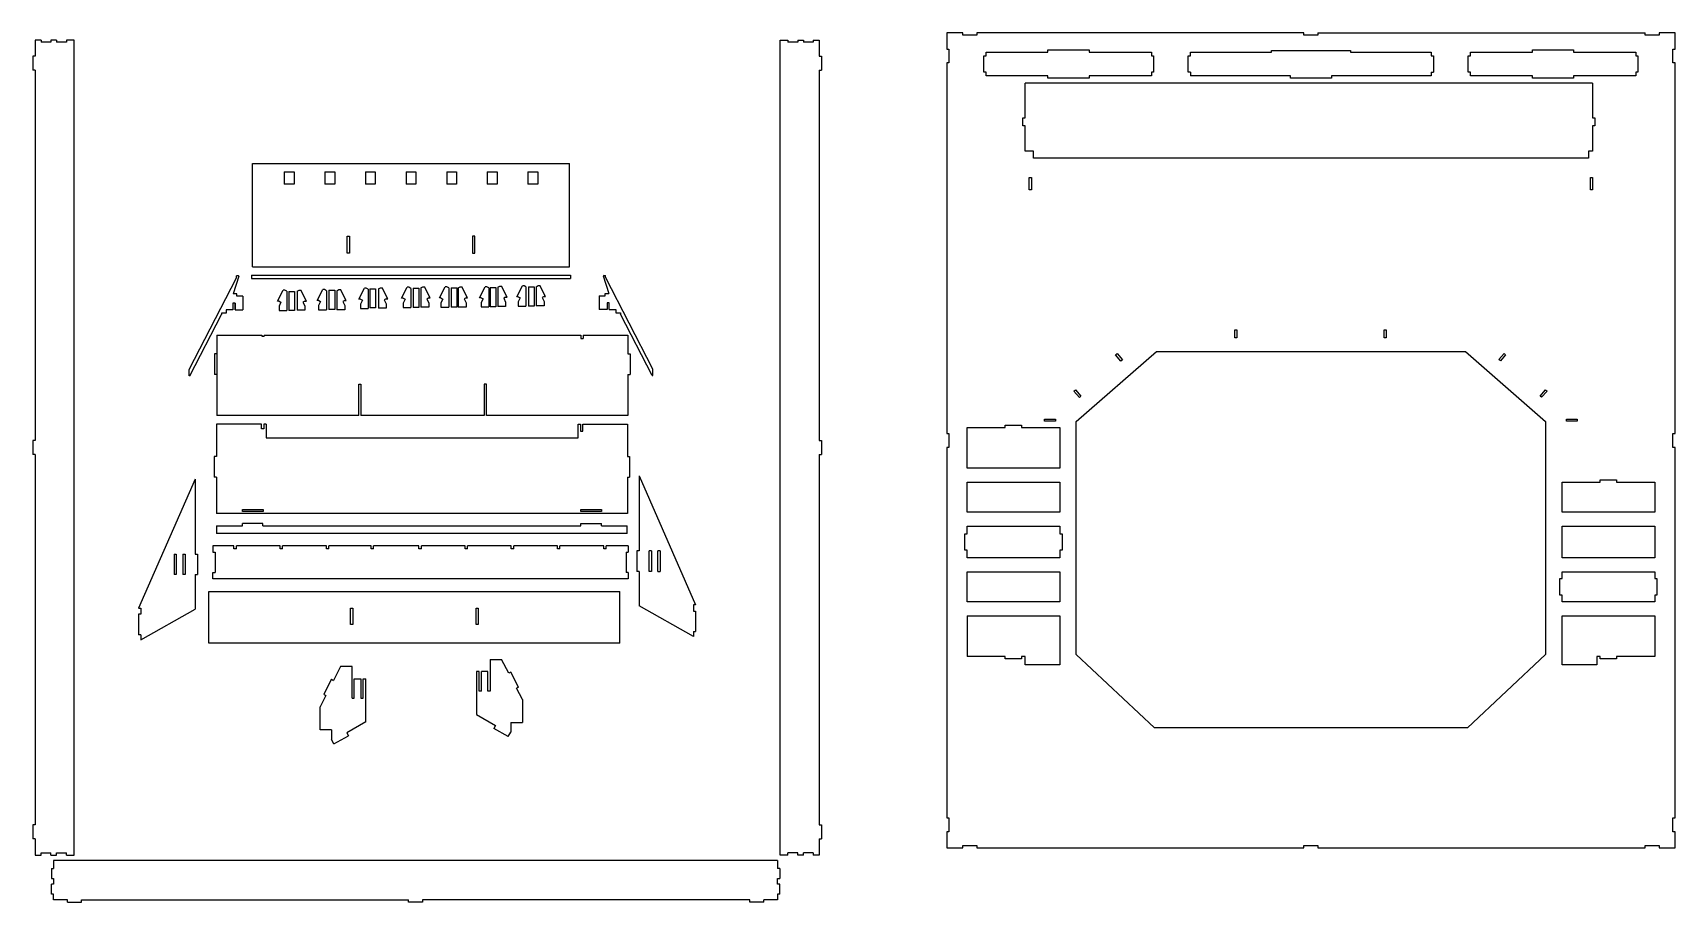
# Model space of a CAD drawing. Extents: x -1434 to 1434, y -966 to 966.
# Drawn here: x -1434 to 140, y -941 to -108 of the extents above; entities that cross this region are included whole.
import ezdxf

# ---------------------------------------------------------------- set-up
doc = ezdxf.new("R2010")
doc.units = 0
doc.header["$MEASUREMENT"] = 0
doc.layers.get('0').update_dxf_attribs({"linetype": 'CONTINUOUS'})

msp = doc.modelspace()

# ---------------------------------------------------------------- linework, layer by layer
for p, q in [((-558.2, -107.9), (-558.2, -123.4)), ((-542.8, -107.9), (-558.2, -107.9)), ((-542.8, -110.1), (-542.8, -107.9)), ((-529.4, -110.1), (-542.8, -110.1)), ((-529.4, -107.9), (-529.4, -110.1)), ((-215.7, -107.9), (-529.4, -107.9)), ((-215.7, -110.1), (-215.7, -107.9)), ((-202.4, -110.1), (-215.7, -110.1)), ((-202.4, -107.9), (111.4, -107.9)), ((-202.4, -107.9), (-202.4, -110.1)), ((111.4, -110.1), (111.4, -107.9)), ((124.8, -110.1), (111.4, -110.1)), ((140.2, -107.9), (124.8, -107.9)), ((124.8, -107.9), (124.8, -110.1)), ((140.2, -123.4), (140.2, -107.9)), ((-1432.2, -114.8), (-1432.2, -130.2)), ((-1426.6, -114.8), (-1432.2, -114.8)), ((-1426.6, -114.8), (-1426.6, -116.9)), ((-1417.2, -116.9), (-1426.6, -116.9)), ((-1417.2, -114.8), (-1417.2, -116.9)), ((-1411.7, -114.8), (-1417.2, -114.8)), ((-1411.7, -114.8), (-1411.7, -116.9)), ((-1402.2, -116.9), (-1411.7, -116.9)), ((-1394.7, -114.8), (-1402.2, -114.8)), ((-1402.2, -114.8), (-1402.2, -116.9)), ((-1394.7, -895.9), (-1394.7, -114.8)), ((-718, -895.9), (-718, -114.8)), ((-718, -114.8), (-710.5, -114.8)), ((-710.5, -114.8), (-710.5, -116.9)), ((-701.1, -116.9), (-710.5, -116.9)), ((-701.1, -114.8), (-701.1, -116.9)), ((-701.1, -114.8), (-695.5, -114.8)), ((-695.5, -114.8), (-695.5, -116.9)), ((-686.1, -116.9), (-695.5, -116.9)), ((-686.1, -114.8), (-686.1, -116.9)), ((-686.1, -114.8), (-680.5, -114.8)), ((-680.5, -114.8), (-680.5, -130.2)), ((-558.2, -123.4), (-556.1, -123.4)), ((-556.1, -123.4), (-556.1, -136.7)), ((-461.1, -124.3), (-421.7, -124.3)), ((-461.1, -126.5), (-461.1, -124.3)), ((-421.7, -124.3), (-421.7, -126.5)), ((-246.8, -124.8), (-171.2, -124.8)), ((-246.8, -126.5), (-246.8, -124.8)), ((-171.2, -124.8), (-171.2, -126.5)), ((3.3, -124.3), (42.7, -124.3)), ((3.3, -126.5), (3.3, -124.3)), ((42.7, -124.3), (42.7, -126.5)), ((138.1, -136.7), (138.1, -123.4)), ((138.1, -123.4), (140.2, -123.4)), ((-1434.4, -130.2), (-1434.4, -143.6)), ((-1432.2, -130.2), (-1434.4, -130.2)), ((-680.5, -130.2), (-678.3, -130.2)), ((-678.3, -130.2), (-678.3, -143.6)), ((-558.2, -136.7), (-558.2, -491.8)), ((-556.1, -136.7), (-558.2, -136.7)), ((-522.5, -129.8), (-520.4, -129.8)), ((-522.5, -145.7), (-522.5, -129.8)), ((-520.4, -126.5), (-461.1, -126.5)), ((-520.4, -129.8), (-520.4, -126.5)), ((-421.7, -126.5), (-362, -126.5)), ((-362, -126.5), (-362, -129.8)), ((-362, -129.8), (-359.9, -129.8)), ((-359.9, -129.8), (-359.9, -145.7)), ((-326.6, -145.7), (-326.6, -129.8)), ((-326.6, -129.8), (-324.5, -129.8)), ((-324.5, -129.8), (-324.5, -126.5)), ((-324.5, -126.5), (-246.8, -126.5)), ((-171.2, -126.5), (-93.6, -126.5)), ((-93.6, -126.5), (-93.6, -129.8)), ((-93.6, -129.8), (-91.4, -129.8)), ((-91.4, -129.8), (-91.4, -145.7)), ((-58.2, -145.7), (-58.2, -129.8)), ((-58.2, -129.8), (-56, -129.8)), ((-56, -129.8), (-56, -126.5)), ((-56, -126.5), (3.3, -126.5)), ((42.7, -126.5), (102.4, -126.5)), ((102.4, -126.5), (102.4, -129.8)), ((102.4, -129.8), (104.5, -129.8)), ((104.5, -129.8), (104.5, -145.7)), ((140.2, -136.7), (138.1, -136.7)), ((140.2, -491.8), (140.2, -136.7)), ((-1432.2, -143.6), (-1434.4, -143.6)), ((-1432.2, -143.6), (-1432.2, -498.7)), ((-680.5, -143.6), (-680.5, -498.7)), ((-680.5, -143.6), (-678.3, -143.6)), ((-520.4, -145.7), (-522.5, -145.7)), ((-520.4, -149), (-520.4, -145.7)), ((-461.1, -149), (-520.4, -149)), ((61, -156.1), (-483.1, -156.1)), ((-483.1, -189.3), (-483.1, -156.1)), ((-461.1, -151.2), (-461.1, -149)), ((-421.7, -151.2), (-461.1, -151.2)), ((-421.7, -149), (-421.7, -151.2)), ((-362, -149), (-421.7, -149)), ((-362, -145.7), (-362, -149)), ((-359.9, -145.7), (-362, -145.7)), ((-324.5, -145.7), (-326.6, -145.7)), ((-324.5, -145.7), (-324.5, -149)), ((-228.7, -149), (-324.5, -149)), ((-228.7, -151.2), (-228.7, -149)), ((-189.3, -151.2), (-228.7, -151.2)), ((-189.3, -149), (-189.3, -151.2)), ((-93.6, -149), (-189.3, -149)), ((-93.6, -145.7), (-91.4, -145.7)), ((-93.6, -145.7), (-93.6, -149)), ((-56, -145.7), (-58.2, -145.7)), ((-56, -149), (-56, -145.7)), ((3.3, -149), (-56, -149)), ((3.3, -151.2), (3.3, -149)), ((42.7, -151.2), (3.3, -151.2)), ((102.4, -149), (42.7, -149)), ((42.7, -149), (42.7, -151.2)), ((61, -156.1), (61, -189.2)), ((102.4, -145.7), (102.4, -149)), ((104.5, -145.7), (102.4, -145.7)), ((-485.3, -197.1), (-485.3, -189.3)), ((-485.3, -189.3), (-483.1, -189.3)), ((-483.1, -197.1), (-485.3, -197.1)), ((-483.1, -221.3), (-483.1, -197.1)), ((61, -189.2), (63.2, -189.2)), ((61, -197.1), (61, -221.3)), ((63.2, -197.1), (61, -197.1)), ((63.2, -189.2), (63.2, -197.1)), ((-1223.7, -233.2), (-920, -233.2)), ((-1223.7, -332.1), (-1223.7, -233.2)), ((-920, -332.1), (-920, -233.2)), ((-475.1, -221.3), (-483.1, -221.3)), ((-475.1, -228.1), (-475.1, -221.3)), ((57.1, -228.1), (-475.1, -228.1)), ((57.1, -221.3), (57.1, -228.1)), ((61, -221.3), (57.1, -221.3)), ((-1193.6, -241.1), (-1184, -241.1)), ((-1193.6, -241.1), (-1193.6, -253)), ((-1184, -241.1), (-1184, -253)), ((-1154.6, -241.1), (-1154.6, -253)), ((-1154.6, -241.1), (-1145, -241.1)), ((-1145, -241.1), (-1145, -253)), ((-1115.6, -241.1), (-1115.6, -253)), ((-1115.6, -241.1), (-1106.1, -241.1)), ((-1106.1, -241.1), (-1106.1, -253)), ((-1076.6, -241.1), (-1067.1, -241.1)), ((-1076.6, -241.1), (-1076.6, -253)), ((-1067.1, -241.1), (-1067.1, -253)), ((-1037.6, -241.1), (-1028.1, -241.1)), ((-1037.6, -241.1), (-1037.6, -253)), ((-1028.1, -241.1), (-1028.1, -253)), ((-998.7, -241.1), (-989.1, -241.1)), ((-998.7, -241.1), (-998.7, -253)), ((-989.1, -241.1), (-989.1, -253)), ((-959.7, -241.1), (-950.1, -241.1)), ((-959.7, -241.1), (-959.7, -253)), ((-950.1, -241.1), (-950.1, -253)), ((-479, -258.4), (-479, -246.5)), ((-479, -246.5), (-477, -246.5)), ((-477, -246.5), (-477, -258.4)), ((59, -258.4), (59, -246.5)), ((59, -246.5), (61.1, -246.5)), ((61.1, -246.5), (61.1, -258.4)), ((-1184, -253), (-1193.6, -253)), ((-1145, -253), (-1154.6, -253)), ((-1106.1, -253), (-1115.6, -253)), ((-1067.1, -253), (-1076.6, -253)), ((-1028.1, -253), (-1037.6, -253)), ((-989.1, -253), (-998.7, -253)), ((-950.1, -253), (-959.7, -253)), ((-477, -258.4), (-479, -258.4)), ((61.1, -258.4), (59, -258.4)), ((-1133.1, -302.7), (-1130.9, -302.7)), ((-1133.1, -318.9), (-1133.1, -302.7)), ((-1130.9, -302.7), (-1130.9, -318.9)), ((-1010.7, -302.7), (-1012.8, -302.7)), ((-1012.8, -302.7), (-1012.8, -318.9)), ((-1010.7, -318.9), (-1010.7, -302.7)), ((-1130.9, -318.9), (-1133.1, -318.9)), ((-1012.8, -318.9), (-1010.7, -318.9)), ((-1284.5, -430.4), (-1239.2, -342.6)), ((-1236.8, -341), (-1242.2, -358)), ((-1239.2, -342.6), (-1239.2, -340.8)), ((-1237.4, -340.8), (-1239.2, -340.8)), ((-1237.4, -340.8), (-1236.8, -341)), ((-1224.8, -340.3), (-919, -340.3)), ((-1224.8, -340.3), (-1224.8, -343.3)), ((-1224.8, -343.3), (-919, -343.3)), ((-1223.7, -332.1), (-920, -332.1)), ((-919, -340.3), (-919, -343.3)), ((-887.1, -340.5), (-887.7, -340.7)), ((-887.7, -340.7), (-882.3, -357.7)), ((-887.1, -340.5), (-885.3, -340.5)), ((-885.3, -342.2), (-885.3, -340.5)), ((-840, -430.1), (-885.3, -342.2)), ((-1238.8, -358), (-1242.2, -358)), ((-1238.8, -360.3), (-1238.8, -358)), ((-1233.2, -360.3), (-1238.8, -360.3)), ((-1233.2, -360.3), (-1233.2, -373.4)), ((-1199.9, -365.2), (-1194.4, -354.6)), ((-1192.8, -354.6), (-1194.4, -354.6)), ((-1190.9, -355.6), (-1192.8, -354.6)), ((-1190.9, -355.6), (-1190.9, -374)), ((-1189, -355.7), (-1189, -374.1)), ((-1189, -355.7), (-1183.5, -355.7)), ((-1183.5, -355.7), (-1183.5, -374.1)), ((-1181.1, -355.4), (-1179.2, -354.4)), ((-1181.1, -355.4), (-1181.1, -373.8)), ((-1179.2, -354.4), (-1177.6, -354.4)), ((-1172.2, -365), (-1177.6, -354.4)), ((-1161.8, -364.5), (-1156.4, -354)), ((-1154.8, -354), (-1156.4, -354)), ((-1152.9, -355), (-1154.8, -354)), ((-1152.9, -355), (-1152.9, -373.4)), ((-1150.5, -354.4), (-1150.5, -372.9)), ((-1150.5, -354.4), (-1145, -354.4)), ((-1145, -354.4), (-1145, -372.9)), ((-1142.9, -355), (-1141, -354)), ((-1142.9, -355), (-1142.9, -373.4)), ((-1141, -354), (-1139.4, -354)), ((-1134, -364.5), (-1139.4, -354)), ((-1121.8, -363.2), (-1116.4, -352.6)), ((-1114.8, -352.6), (-1116.4, -352.6)), ((-1112.9, -353.6), (-1114.8, -352.6)), ((-1112.9, -353.6), (-1112.9, -372.1)), ((-1111.4, -353.2), (-1111.4, -371.6)), ((-1111.4, -353.2), (-1105.9, -353.2)), ((-1105.9, -353.2), (-1105.9, -371.6)), ((-1103.1, -353.3), (-1101.2, -352.3)), ((-1103.1, -353.3), (-1103.1, -371.7)), ((-1101.2, -352.3), (-1099.6, -352.3)), ((-1094.1, -362.9), (-1099.6, -352.3)), ((-1081, -362.3), (-1075.5, -351.8)), ((-1073.9, -351.8), (-1075.5, -351.8)), ((-1072, -352.8), (-1073.9, -351.8)), ((-1072, -352.8), (-1072, -371.2)), ((-1069.9, -352.6), (-1069.9, -371.1)), ((-1069.9, -352.6), (-1064.4, -352.6)), ((-1064.4, -352.6), (-1064.4, -371.1)), ((-1062.4, -352.4), (-1060.5, -351.4)), ((-1062.4, -352.4), (-1062.4, -370.9)), ((-1060.5, -351.4), (-1058.9, -351.4)), ((-1053.4, -362), (-1058.9, -351.4)), ((-1054.9, -362), (-1056.8, -363)), ((-1054.9, -362), (-1053.4, -362)), ((-1044.5, -362), (-1039.1, -351.4)), ((-1043.1, -362), (-1044.5, -362)), ((-1043.1, -362), (-1041.2, -363)), ((-1037.5, -351.4), (-1039.1, -351.4)), ((-1035.6, -352.4), (-1037.5, -351.4)), ((-1035.6, -352.4), (-1035.6, -370.8)), ((-1033.3, -352.2), (-1033.3, -370.7)), ((-1033.3, -352.2), (-1027.9, -352.2)), ((-1027.9, -352.2), (-1027.9, -370.7)), ((-1026.6, -352.3), (-1024.6, -351.3)), ((-1026.6, -352.3), (-1026.6, -370.8)), ((-1024.6, -351.3), (-1023, -351.3)), ((-1017.6, -361.9), (-1023, -351.3)), ((-1019.1, -361.9), (-1021, -362.9)), ((-1019.1, -361.9), (-1017.6, -361.9)), ((-1006.2, -361.8), (-1000.7, -351.2)), ((-1004.7, -361.8), (-1006.2, -361.8)), ((-1004.7, -361.8), (-1002.8, -362.7)), ((-999.1, -351.2), (-1000.7, -351.2)), ((-997.2, -352.2), (-999.1, -351.2)), ((-997.2, -352.2), (-997.2, -370.6)), ((-996, -352), (-996, -370.4)), ((-996, -352), (-990.5, -352)), ((-990.5, -352), (-990.5, -370.4)), ((-988.6, -351.7), (-986.6, -350.7)), ((-988.6, -351.7), (-988.6, -370.1)), ((-986.6, -350.7), (-985.1, -350.7)), ((-979.6, -361.2), (-985.1, -350.7)), ((-981.1, -361.2), (-983, -362.2)), ((-981.1, -361.2), (-979.6, -361.2)), ((-970.5, -361), (-965.1, -350.4)), ((-969, -361), (-970.5, -361)), ((-967.2, -362), (-969.1, -365.6)), ((-969, -361), (-967.2, -362)), ((-963.5, -350.4), (-965.1, -350.4)), ((-961.6, -351.4), (-963.5, -350.4)), ((-961.6, -351.4), (-961.6, -369.9)), ((-959.2, -351.2), (-959.2, -369.7)), ((-959.2, -351.2), (-953.7, -351.2)), ((-953.7, -351.2), (-953.7, -369.7)), ((-951.8, -351.2), (-949.8, -350.2)), ((-951.8, -351.2), (-951.8, -369.6)), ((-949.8, -350.2), (-948.2, -350.2)), ((-942.8, -360.7), (-948.2, -350.2)), ((-944.3, -360.7), (-946.2, -361.7)), ((-946.2, -361.7), (-944.3, -365.4)), ((-944.3, -360.7), (-942.8, -360.7)), ((-891.3, -360), (-885.7, -360)), ((-891.3, -360), (-891.3, -373.1)), ((-885.7, -357.7), (-882.3, -357.7)), ((-885.7, -360), (-885.7, -357.7)), ((-1283.8, -436.5), (-1253.5, -377.7)), ((-1249.1, -376.6), (-1253.5, -376.6)), ((-1253.5, -376.6), (-1253.5, -377.7)), ((-1242.8, -373.4), (-1249.1, -373.4)), ((-1249.1, -373.4), (-1249.1, -376.6)), ((-1240.6, -366.9), (-1242.8, -366.9)), ((-1242.8, -366.9), (-1242.8, -373.4)), ((-1240.6, -373.4), (-1240.6, -366.9)), ((-1240.6, -366.9), (-1240.6, -373.4)), ((-1240.6, -366.9), (-1240.6, -373.4)), ((-1240.6, -373.4), (-1233.2, -373.4)), ((-1240.6, -373.4), (-1240.6, -373.4)), ((-1198.4, -365.2), (-1199.9, -365.2)), ((-1198.4, -365.2), (-1196.5, -366.1)), ((-1196.5, -366.1), (-1198.4, -369.8)), ((-1198.4, -369.8), (-1198.4, -374)), ((-1198.4, -374), (-1190.9, -374)), ((-1183.5, -374.1), (-1189, -374.1)), ((-1173.6, -373.8), (-1181.1, -373.8)), ((-1173.7, -365), (-1175.5, -365.9)), ((-1175.5, -365.9), (-1173.6, -369.6)), ((-1173.7, -365), (-1172.2, -365)), ((-1173.6, -369.6), (-1173.6, -373.8)), ((-1160.3, -364.5), (-1161.8, -364.5)), ((-1158.5, -365.5), (-1160.4, -369.2)), ((-1160.4, -369.2), (-1160.4, -373.4)), ((-1160.4, -373.4), (-1152.9, -373.4)), ((-1160.3, -364.5), (-1158.5, -365.5)), ((-1145, -372.9), (-1150.5, -372.9)), ((-1135.4, -373.4), (-1142.9, -373.4)), ((-1135.4, -364.5), (-1137.3, -365.5)), ((-1137.3, -365.5), (-1135.4, -369.2)), ((-1135.4, -364.5), (-1134, -364.5)), ((-1135.4, -369.2), (-1135.4, -373.4)), ((-1120.3, -363.2), (-1121.8, -363.2)), ((-1118.5, -364.2), (-1120.4, -367.8)), ((-1120.4, -367.8), (-1120.4, -372.1)), ((-1120.4, -372.1), (-1112.9, -372.1)), ((-1120.3, -363.2), (-1118.5, -364.2)), ((-1105.9, -371.6), (-1111.4, -371.6)), ((-1095.6, -371.7), (-1103.1, -371.7)), ((-1095.6, -362.9), (-1097.5, -363.8)), ((-1097.5, -363.8), (-1095.6, -367.5)), ((-1095.6, -362.9), (-1094.1, -362.9)), ((-1095.6, -367.5), (-1095.6, -371.7)), ((-1079.5, -362.3), (-1081, -362.3)), ((-1079.5, -362.3), (-1077.6, -363.3)), ((-1077.6, -363.3), (-1079.5, -367)), ((-1079.5, -367), (-1079.5, -371.2)), ((-1079.5, -371.2), (-1072, -371.2)), ((-1064.4, -371.1), (-1069.9, -371.1)), ((-1054.9, -370.9), (-1062.4, -370.9)), ((-1056.8, -363), (-1054.9, -366.6)), ((-1054.9, -366.6), (-1054.9, -370.9)), ((-1041.2, -363), (-1043.1, -366.6)), ((-1043.1, -366.6), (-1043.1, -370.8)), ((-1043.1, -370.8), (-1035.6, -370.8)), ((-1027.9, -370.7), (-1033.3, -370.7)), ((-1019.1, -370.8), (-1026.6, -370.8)), ((-1021, -362.9), (-1019.1, -366.6)), ((-1019.1, -366.6), (-1019.1, -370.8)), ((-1002.8, -362.7), (-1004.7, -366.4)), ((-1004.7, -366.4), (-1004.7, -370.6)), ((-1004.7, -370.6), (-997.2, -370.6)), ((-990.5, -370.4), (-996, -370.4)), ((-981.1, -370.1), (-988.6, -370.1)), ((-983, -362.2), (-981.1, -365.9)), ((-981.1, -365.9), (-981.1, -370.1)), ((-969.1, -365.6), (-969.1, -369.9)), ((-969.1, -369.9), (-961.6, -369.9)), ((-953.7, -369.7), (-959.2, -369.7)), ((-944.3, -369.6), (-951.8, -369.6)), ((-944.3, -365.4), (-944.3, -369.6)), ((-883.9, -373.1), (-891.3, -373.1)), ((-881.7, -366.6), (-883.9, -366.6)), ((-883.9, -366.6), (-883.9, -373.1)), ((-881.7, -373.1), (-881.7, -366.6)), ((-881.7, -373.1), (-875.4, -373.1)), ((-875.4, -373.1), (-875.4, -376.3)), ((-875.4, -376.3), (-871, -376.3)), ((-871, -376.3), (-871, -377.4)), ((-840.7, -436.2), (-871, -377.4)), ((-281.9, -400.3), (-281.9, -392.4)), ((-281.9, -392.4), (-279.9, -392.4)), ((-279.9, -392.4), (-279.9, -400.3)), ((-138.8, -392.4), (-136.9, -392.4)), ((-138.8, -400.3), (-138.8, -392.4)), ((-136.9, -392.4), (-136.9, -400.3)), ((-1257.9, -397.6), (-1257.9, -415.6)), ((-1257.9, -397.6), (-1214.8, -397.6)), ((-1214.8, -397.6), (-1214.8, -398.6)), ((-1214.8, -398.6), (-1212.6, -398.6)), ((-1212.6, -397.6), (-1212.6, -398.6)), ((-1212.6, -397.6), (-909, -397.6)), ((-909, -397.6), (-909, -400.8)), ((-909, -400.8), (-906.8, -400.8)), ((-906.8, -397.6), (-864, -397.6)), ((-906.8, -397.6), (-906.8, -400.8)), ((-864, -397.6), (-864, -415.6)), ((-279.9, -400.3), (-281.9, -400.3)), ((-136.9, -400.3), (-138.8, -400.3)), ((-1260.1, -415.6), (-1260.1, -435.2)), ((-1257.9, -415.6), (-1260.1, -415.6)), ((-1257.9, -415.6), (-1257.9, -435.2)), ((-864, -415.6), (-861.8, -415.6)), ((-861.8, -415.6), (-861.8, -435.2)), ((-434, -480.4), (-357.2, -413.4)), ((-396.4, -416.6), (-394.9, -415.3)), ((-391.2, -422.6), (-396.4, -416.6)), ((-394.9, -415.3), (-389.7, -421.3)), ((-389.7, -421.3), (-391.2, -422.6)), ((-357.2, -413.4), (-60.8, -413.4)), ((-60.8, -413.4), (16, -480.4)), ((-28.7, -420.9), (-23.8, -415.3)), ((-27.3, -422.2), (-28.7, -420.9)), ((-22.4, -416.6), (-27.3, -422.2)), ((-23.8, -415.3), (-22.4, -416.6)), ((-1284.5, -436.5), (-1284.5, -430.4)), ((-1283.8, -436.5), (-1284.5, -436.5)), ((-1257.9, -435.2), (-1260.1, -435.2)), ((-1257.9, -435.2), (-1257.9, -474.7)), ((-864, -435.2), (-861.8, -435.2)), ((-864, -435.2), (-864, -474.7)), ((-840.7, -436.2), (-840, -436.2)), ((-840, -436.2), (-840, -430.1)), ((-1122, -444.5), (-1119.9, -444.5)), ((-1122, -474.7), (-1122, -444.5)), ((-1119.9, -444.5), (-1119.9, -474.7)), ((-999.6, -444.5), (-1001.7, -444.5)), ((-1001.7, -444.5), (-1001.7, -474.7)), ((-999.6, -474.7), (-999.6, -444.5)), ((-436.2, -451.3), (-434.7, -450)), ((-431, -457.3), (-436.2, -451.3)), ((-434.7, -450), (-429.5, -456)), ((-429.5, -456), (-431, -457.3)), ((10.8, -456), (16, -450)), ((12.2, -457.2), (10.8, -456)), ((17.4, -451.3), (12.2, -457.2)), ((16, -450), (17.4, -451.3)), ((-1215.2, -482.9), (-1258.3, -482.9)), ((-1258.3, -482.9), (-1258.3, -514)), ((-1122, -474.7), (-1257.9, -474.7)), ((-1215.2, -487.3), (-1215.2, -482.9)), ((-1213, -487.3), (-1215.2, -487.3)), ((-1210.8, -482.9), (-1213, -482.9)), ((-1213, -482.9), (-1213, -487.3)), ((-1210.8, -482.9), (-1210.8, -496)), ((-1001.7, -474.7), (-1119.9, -474.7)), ((-864, -474.7), (-999.6, -474.7)), ((-911.5, -482.9), (-909.4, -482.9)), ((-911.5, -496), (-911.5, -482.9)), ((-909.4, -482.9), (-909.4, -489.5)), ((-907.2, -489.5), (-907.2, -482.9)), ((-907.2, -482.9), (-864.4, -482.9)), ((-864.4, -482.9), (-864.4, -514)), ((-538.7, -525), (-538.7, -486)), ((-538.7, -486), (-502.1, -486)), ((-502.1, -483.9), (-486.4, -483.9)), ((-502.1, -486), (-502.1, -483.9)), ((-486.4, -483.9), (-486.4, -486)), ((-486.4, -486), (-449.8, -486)), ((-464.3, -478), (-454, -478)), ((-464.3, -480.1), (-464.3, -478)), ((-454, -480.1), (-464.3, -480.1)), ((-454, -478), (-454, -480.1)), ((-449.8, -486), (-449.8, -525)), ((-434, -703.7), (-434, -480.4)), ((16, -480.4), (16, -703.7)), ((36.1, -480.1), (36.1, -478)), ((36.1, -478), (46.3, -478)), ((46.3, -480.1), (36.1, -480.1)), ((46.3, -478), (46.3, -480.1)), ((-1434.4, -498.7), (-1434.4, -512)), ((-1432.2, -498.7), (-1434.4, -498.7)), ((-1210.8, -496), (-911.5, -496)), ((-909.4, -489.5), (-907.2, -489.5)), ((-680.5, -498.7), (-678.3, -498.7)), ((-678.3, -498.7), (-678.3, -512)), ((-558.2, -491.8), (-556.1, -491.8)), ((-556.1, -491.8), (-556.1, -505.2)), ((138.1, -505.2), (138.1, -491.8)), ((138.1, -491.8), (140.2, -491.8)), ((-1432.2, -512), (-1434.4, -512)), ((-1432.2, -512), (-1432.2, -867.1)), ((-1260.5, -514), (-1260.5, -533.6)), ((-1258.3, -514), (-1260.5, -514)), ((-864.4, -514), (-862.2, -514)), ((-862.2, -514), (-862.2, -533.6)), ((-680.5, -512), (-680.5, -867.1)), ((-680.5, -512), (-678.3, -512)), ((-558.2, -505.2), (-558.2, -860.2)), ((-556.1, -505.2), (-558.2, -505.2)), ((140.2, -505.2), (138.1, -505.2)), ((140.2, -860.2), (140.2, -505.2)), ((-1258.3, -533.6), (-1260.5, -533.6)), ((-1258.3, -533.6), (-1258.3, -568.5)), ((-864.4, -533.6), (-864.4, -568.5)), ((-864.4, -533.6), (-862.2, -533.6)), ((-853.2, -532.6), (-799, -656.2)), ((-853.2, -532.6), (-853.2, -604.4)), ((-449.8, -525), (-538.7, -525)), ((-1278.7, -535.7), (-1333, -659.3)), ((-1278.7, -535.7), (-1278.7, -607.5)), ((-538.7, -538.5), (-449.8, -538.5)), ((-538.7, -567.2), (-538.7, -538.5)), ((-449.8, -538.5), (-449.8, -567.2)), ((31.8, -567.2), (31.8, -538.5)), ((31.8, -538.5), (68.4, -538.5)), ((68.4, -538.5), (68.4, -536.4)), ((68.4, -536.4), (84.1, -536.4)), ((84.1, -536.4), (84.1, -538.5)), ((84.1, -538.5), (120.7, -538.5)), ((120.7, -538.5), (120.7, -567.2)), ((-1233.4, -564.6), (-1213.7, -564.6)), ((-1233.4, -566.7), (-1233.4, -564.6)), ((-1213.7, -566.7), (-1233.4, -566.7)), ((-1213.7, -564.6), (-1213.7, -566.7)), ((-909, -564.6), (-889.2, -564.6)), ((-909, -566.7), (-909, -564.6)), ((-889.2, -566.7), (-909, -566.7)), ((-889.2, -564.6), (-889.2, -566.7)), ((-1258.4, -580.3), (-1233.5, -580.3)), ((-1258.4, -580.3), (-1258.4, -587.7)), ((-864.4, -568.5), (-1258.3, -568.5)), ((-1233.5, -580.3), (-1233.5, -578.2)), ((-1213.8, -578.2), (-1233.5, -578.2)), ((-1213.8, -580.3), (-1213.8, -578.2)), ((-1213.8, -580.3), (-909.1, -580.3)), ((-909.1, -580.3), (-909.1, -578.2)), ((-909.1, -578.2), (-889.3, -578.2)), ((-889.3, -580.3), (-889.3, -578.2)), ((-889.3, -580.3), (-864.5, -580.3)), ((-864.5, -587.7), (-864.5, -580.3)), ((-449.8, -567.2), (-538.7, -567.2)), ((-538.7, -587.9), (-538.7, -580.8)), ((-538.7, -580.8), (-449.8, -580.8)), ((-449.8, -580.8), (-449.8, -587.9)), ((120.7, -567.2), (31.8, -567.2)), ((31.8, -611), (31.8, -580.8)), ((31.8, -580.8), (120.7, -580.8)), ((120.7, -580.8), (120.7, -611)), ((-864.5, -587.7), (-1258.4, -587.7)), ((-540.8, -587.9), (-538.7, -587.9)), ((-540.8, -603.8), (-540.8, -587.9)), ((-449.8, -587.9), (-447.6, -587.9)), ((-447.6, -587.9), (-447.6, -603.8)), ((-1299, -607.5), (-1296.9, -607.5)), ((-1299, -607.5), (-1299, -627.1)), ((-1296.9, -607.5), (-1296.9, -627.1)), ((-1290.6, -607.5), (-1290.6, -627.1)), ((-1290.6, -607.5), (-1288.4, -607.5)), ((-1288.4, -607.5), (-1288.4, -627.1)), ((-1278.7, -607.5), (-1276.6, -607.5)), ((-1276.6, -607.5), (-1276.6, -627.1)), ((-1241.6, -599.7), (-1261.8, -599.7)), ((-1261.8, -599.7), (-1261.8, -605.6)), ((-1261.8, -605.6), (-1259.6, -605.6)), ((-1259.6, -605.6), (-1259.6, -625.2)), ((-1241.6, -602.4), (-1241.6, -599.7)), ((-1239.2, -602.4), (-1241.6, -602.4)), ((-1239.2, -602.4), (-1239.2, -599.7)), ((-1197.3, -599.7), (-1239.2, -599.7)), ((-1197.3, -602.4), (-1197.3, -599.7)), ((-1194.9, -602.4), (-1197.3, -602.4)), ((-1194.9, -602.4), (-1194.9, -599.7)), ((-1153, -599.7), (-1194.9, -599.7)), ((-1153, -602.4), (-1153, -599.7)), ((-1150.6, -602.4), (-1153, -602.4)), ((-1110.1, -599.7), (-1150.6, -599.7)), ((-1150.6, -602.4), (-1150.6, -599.7)), ((-1110.1, -602.4), (-1110.1, -599.7)), ((-1107.7, -602.4), (-1110.1, -602.4)), ((-1107.7, -602.4), (-1107.7, -599.7)), ((-1064.3, -599.7), (-1107.7, -599.7)), ((-1064.3, -602.4), (-1064.3, -599.7)), ((-1061.9, -602.4), (-1064.3, -602.4)), ((-1061.9, -602.4), (-1061.9, -599.7)), ((-1020, -599.7), (-1061.9, -599.7)), ((-1020, -602.4), (-1020, -599.7)), ((-1017.6, -602.4), (-1020, -602.4)), ((-1017.6, -602.4), (-1017.6, -599.7)), ((-975.7, -599.7), (-1017.6, -599.7)), ((-975.7, -602.4), (-975.7, -599.7)), ((-973.3, -602.4), (-975.7, -602.4)), ((-931.4, -599.7), (-973.3, -599.7)), ((-973.3, -602.4), (-973.3, -599.7)), ((-931.4, -602.4), (-931.4, -599.7)), ((-929, -602.4), (-931.4, -602.4)), ((-929, -602.4), (-929, -599.7)), ((-887.1, -599.7), (-929, -599.7)), ((-887.1, -602.4), (-887.1, -599.7)), ((-884.7, -602.4), (-887.1, -602.4)), ((-884.7, -602.4), (-884.7, -599.7)), ((-863.5, -599.7), (-884.7, -599.7)), ((-865.7, -605.6), (-863.5, -605.6)), ((-865.7, -605.6), (-865.7, -625.2)), ((-863.5, -599.7), (-863.5, -605.6)), ((-855.3, -604.4), (-855.3, -624)), ((-853.2, -604.4), (-855.3, -604.4)), ((-841.4, -604.4), (-843.6, -604.4)), ((-843.6, -624), (-843.6, -604.4)), ((-841.4, -604.4), (-841.4, -624)), ((-835.1, -624), (-835.1, -604.4)), ((-832.9, -604.4), (-835.1, -604.4)), ((-832.9, -604.4), (-832.9, -624)), ((-538.7, -603.8), (-540.8, -603.8)), ((-538.7, -611), (-538.7, -603.8)), ((-449.8, -611), (-538.7, -611)), ((-449.8, -603.8), (-449.8, -611)), ((-447.6, -603.8), (-449.8, -603.8)), ((120.7, -611), (31.8, -611)), ((-1296.9, -627.1), (-1299, -627.1)), ((-1288.4, -627.1), (-1290.6, -627.1)), ((-1278.7, -627.1), (-1276.6, -627.1)), ((-1278.7, -627.1), (-1278.7, -660.3)), ((-1261.8, -625.2), (-1259.6, -625.2)), ((-1261.8, -631.1), (-1261.8, -625.2)), ((-863.5, -625.2), (-865.7, -625.2)), ((-863.5, -625.2), (-863.5, -631.1)), ((-853.2, -624), (-855.3, -624)), ((-853.2, -624), (-853.2, -657.1)), ((-841.4, -624), (-843.6, -624)), ((-835.1, -624), (-832.9, -624)), ((-538.7, -624.6), (-449.8, -624.6)), ((-538.7, -653.2), (-538.7, -624.6)), ((-449.8, -624.6), (-449.8, -653.2)), ((31.8, -624.6), (120.7, -624.6)), ((31.8, -631), (31.8, -624.6)), ((120.7, -624.6), (120.7, -631)), ((-1265.6, -692.9), (-1265.6, -643.4)), ((-1265.6, -643.4), (-871.7, -643.4)), ((-863.5, -631.1), (-1261.8, -631.1)), ((-871.7, -692.9), (-871.7, -643.4)), ((29.6, -646.8), (29.6, -631)), ((29.6, -631), (31.8, -631)), ((120.7, -631), (122.8, -631)), ((122.8, -631), (122.8, -646.8)), ((-1333, -659.3), (-1330.8, -659.3)), ((-1330.8, -659.3), (-1330.8, -665.2)), ((-1330.8, -689.5), (-1278.7, -660.3)), ((-1129.7, -675.1), (-1129.7, -659.3)), ((-1129.7, -659.3), (-1127.6, -659.3)), ((-1127.6, -659.3), (-1127.6, -675.1)), ((-1009.4, -659.3), (-1007.3, -659.3)), ((-1009.4, -675.1), (-1009.4, -659.3)), ((-1007.3, -659.3), (-1007.3, -675.1)), ((-801.1, -686.4), (-853.2, -657.1)), ((-799, -656.2), (-801.1, -656.2)), ((-801.1, -656.2), (-801.1, -662.1)), ((-449.8, -653.2), (-538.7, -653.2)), ((31.8, -646.8), (29.6, -646.8)), ((31.8, -653.2), (31.8, -646.8)), ((120.7, -653.2), (31.8, -653.2)), ((122.8, -646.8), (120.7, -646.8)), ((120.7, -646.8), (120.7, -653.2)), ((-1330.8, -665.2), (-1333, -665.2)), ((-1333, -665.2), (-1333, -684.8)), ((-1127.6, -675.1), (-1129.7, -675.1)), ((-1007.3, -675.1), (-1009.4, -675.1)), ((-801.1, -662.1), (-799, -662.1)), ((-799, -662.1), (-799, -681.7)), ((-538.7, -666.8), (-449.8, -666.8)), ((-538.7, -666.8), (-538.7, -705.7)), ((-449.8, -666.8), (-449.8, -713.6)), ((32, -713.6), (32, -666.8)), ((32, -666.8), (120.7, -666.8)), ((120.7, -666.8), (120.7, -705.7)), ((-1330.8, -684.8), (-1333, -684.8)), ((-1330.8, -684.8), (-1330.8, -689.5)), ((-801.1, -681.7), (-799, -681.7)), ((-801.1, -681.7), (-801.1, -686.4)), ((-871.7, -692.9), (-1265.6, -692.9)), ((-995.9, -708.4), (-985, -708.4)), ((-995.9, -708.4), (-995.9, -738.7)), ((-978.2, -721.6), (-985, -708.4)), ((-502.1, -705.7), (-538.7, -705.7)), ((-502.1, -707.9), (-502.1, -705.7)), ((-486.4, -707.9), (-502.1, -707.9)), ((-483.1, -705.7), (-486.4, -705.7)), ((-486.4, -705.7), (-486.4, -707.9)), ((-483.1, -713.6), (-483.1, -705.7)), ((-359, -774), (-434, -703.7)), ((16, -703.7), (-59, -774)), ((68.4, -705.7), (65, -705.7)), ((65, -705.7), (65, -713.6)), ((68.4, -707.9), (68.4, -705.7)), ((84.1, -707.9), (68.4, -707.9)), ((120.7, -705.7), (84.1, -705.7)), ((84.1, -705.7), (84.1, -707.9)), ((-1139.3, -715.3), (-1146.1, -728.5)), ((-1128.4, -715.3), (-1139.3, -715.3)), ((-1128.4, -745.6), (-1128.4, -715.3)), ((-1009, -720), (-1009, -761.2)), ((-1006.5, -720), (-1009, -720)), ((-1006.5, -738.7), (-1006.5, -720)), ((-1004.3, -738.7), (-1004.3, -720)), ((-998.1, -720), (-1004.3, -720)), ((-998.1, -738.7), (-998.1, -720)), ((-976.2, -720.5), (-978.2, -721.6)), ((-968.8, -734.9), (-976.2, -720.5)), ((-449.8, -713.6), (-483.1, -713.6)), ((65, -713.6), (32, -713.6)), ((-1148.1, -727.5), (-1155.5, -741.8)), ((-1148.1, -727.5), (-1146.1, -728.5)), ((-1126.2, -745.6), (-1126.2, -726.9)), ((-1126.2, -726.9), (-1119.9, -726.9)), ((-1119.9, -726.9), (-1119.9, -745.6)), ((-1117.7, -726.9), (-1115.3, -726.9)), ((-1117.7, -745.6), (-1117.7, -726.9)), ((-1115.3, -768.2), (-1115.3, -726.9)), ((-1004.3, -738.7), (-1006.5, -738.7)), ((-995.9, -738.7), (-998.1, -738.7)), ((-968.8, -734.9), (-970.8, -735.9)), ((-965.1, -746.9), (-970.8, -735.9)), ((-1153.5, -742.9), (-1159.1, -753.8)), ((-1159.1, -775.9), (-1159.1, -753.8)), ((-1155.5, -741.8), (-1153.5, -742.9)), ((-1128.4, -745.6), (-1126.2, -745.6)), ((-1119.9, -745.6), (-1117.7, -745.6)), ((-965.1, -746.9), (-965.1, -769)), ((-1115.3, -768.2), (-1133.4, -778.9)), ((-1009, -761.2), (-990.8, -771.9)), ((-976.2, -769), (-965.1, -769)), ((-976.2, -769), (-976.2, -778.2)), ((-1148.1, -775.9), (-1159.1, -775.9)), ((-1148.1, -775.9), (-1148.1, -785.2)), ((-1145.7, -789.3), (-1148.1, -785.2)), ((-1145.7, -789.3), (-1131.9, -781.5)), ((-1133.4, -778.9), (-1131.9, -781.5)), ((-990.8, -771.9), (-992.4, -774.6)), ((-978.6, -782.3), (-992.4, -774.6)), ((-978.6, -782.3), (-976.2, -778.2)), ((-59, -774), (-359, -774)), ((-558.2, -860.2), (-556.1, -860.2)), ((-556.1, -860.2), (-556.1, -873.6)), ((138.1, -873.6), (138.1, -860.2)), ((138.1, -860.2), (140.2, -860.2)), ((-1434.4, -867.1), (-1434.4, -880.4)), ((-1432.2, -867.1), (-1434.4, -867.1)), ((-1432.2, -880.4), (-1434.4, -880.4)), ((-1432.2, -880.4), (-1432.2, -895.9)), ((-680.5, -867.1), (-678.3, -867.1)), ((-680.5, -880.4), (-678.3, -880.4)), ((-680.5, -880.4), (-680.5, -895.9)), ((-678.3, -867.1), (-678.3, -880.4)), ((-558.2, -873.6), (-558.2, -889.1)), ((-556.1, -873.6), (-558.2, -873.6)), ((140.2, -873.6), (138.1, -873.6)), ((140.2, -889.1), (140.2, -873.6)), ((-1432.2, -895.9), (-1426.6, -895.9)), ((-1426.6, -893.8), (-1417.2, -893.8)), ((-1426.6, -895.9), (-1426.6, -893.8)), ((-1417.2, -895.9), (-1417.2, -893.8)), ((-1417.2, -895.9), (-1411.7, -895.9)), ((-1411.7, -893.8), (-1402.2, -893.8)), ((-1411.7, -895.9), (-1411.7, -893.8)), ((-1402.2, -895.9), (-1402.2, -893.8)), ((-1402.2, -895.9), (-1394.7, -895.9)), ((-710.5, -895.9), (-718, -895.9)), ((-701.1, -893.8), (-710.5, -893.8)), ((-710.5, -895.9), (-710.5, -893.8)), ((-701.1, -895.9), (-701.1, -893.8)), ((-695.5, -895.9), (-701.1, -895.9)), ((-686.1, -893.8), (-695.5, -893.8)), ((-695.5, -895.9), (-695.5, -893.8)), ((-686.1, -893.8), (-686.1, -895.9)), ((-680.5, -895.9), (-686.1, -895.9)), ((-558.2, -889.1), (-542.8, -889.1)), ((-542.8, -889.1), (-542.8, -886.9)), ((-542.8, -886.9), (-529.4, -886.9)), ((-529.4, -886.9), (-529.4, -889.1)), ((-529.4, -889.1), (-215.7, -889.1)), ((-215.7, -889.1), (-215.7, -886.9)), ((-215.7, -886.9), (-202.4, -886.9)), ((-202.4, -886.9), (-202.4, -889.1)), ((-202.4, -889.1), (111.4, -889.1)), ((111.4, -889.1), (111.4, -886.9)), ((111.4, -886.9), (124.8, -886.9)), ((124.8, -886.9), (124.8, -889.1)), ((124.8, -889.1), (140.2, -889.1)), ((-1416.6, -908.8), (-1414.5, -908.8)), ((-1416.6, -908.8), (-1416.6, -918.3)), ((-1414.5, -901.3), (-1414.5, -908.8)), ((-720.3, -901.3), (-1414.5, -901.3)), ((-720.3, -901.3), (-720.3, -908.8)), ((-718.2, -908.8), (-720.3, -908.8)), ((-718.2, -908.8), (-718.2, -918.3)), ((-1416.6, -918.3), (-1414.5, -918.3)), ((-1416.6, -933.3), (-1416.6, -923.8)), ((-1414.5, -923.8), (-1416.6, -923.8)), ((-1414.5, -918.3), (-1414.5, -923.8)), ((-720.3, -923.8), (-720.3, -918.3)), ((-720.3, -918.3), (-718.2, -918.3)), ((-718.2, -923.8), (-720.3, -923.8)), ((-718.2, -933.3), (-718.2, -923.8)), ((-1414.5, -933.3), (-1416.6, -933.3)), ((-1414.5, -938.8), (-1414.5, -933.3)), ((-1401.2, -938.8), (-1414.5, -938.8)), ((-1401.2, -941.1), (-1401.2, -938.8)), ((-1401.2, -941.1), (-1387.8, -941.1)), ((-1387.8, -941.1), (-1387.8, -938.8)), ((-1387.8, -938.8), (-1074.1, -938.8)), ((-1074.1, -941.1), (-1074.1, -938.8)), ((-1060.8, -941.1), (-1074.1, -941.1)), ((-747.1, -938.8), (-1060.8, -938.8)), ((-1060.8, -938.8), (-1060.8, -941.1)), ((-747.1, -941.1), (-747.1, -938.8)), ((-733.7, -941.1), (-747.1, -941.1)), ((-720.3, -938.8), (-733.7, -938.8)), ((-733.7, -941.1), (-733.7, -938.8)), ((-720.3, -933.3), (-720.3, -938.8)), ((-718.2, -933.3), (-720.3, -933.3))]:
    msp.add_line(p, q)

doc.saveas('drawing.dxf')
